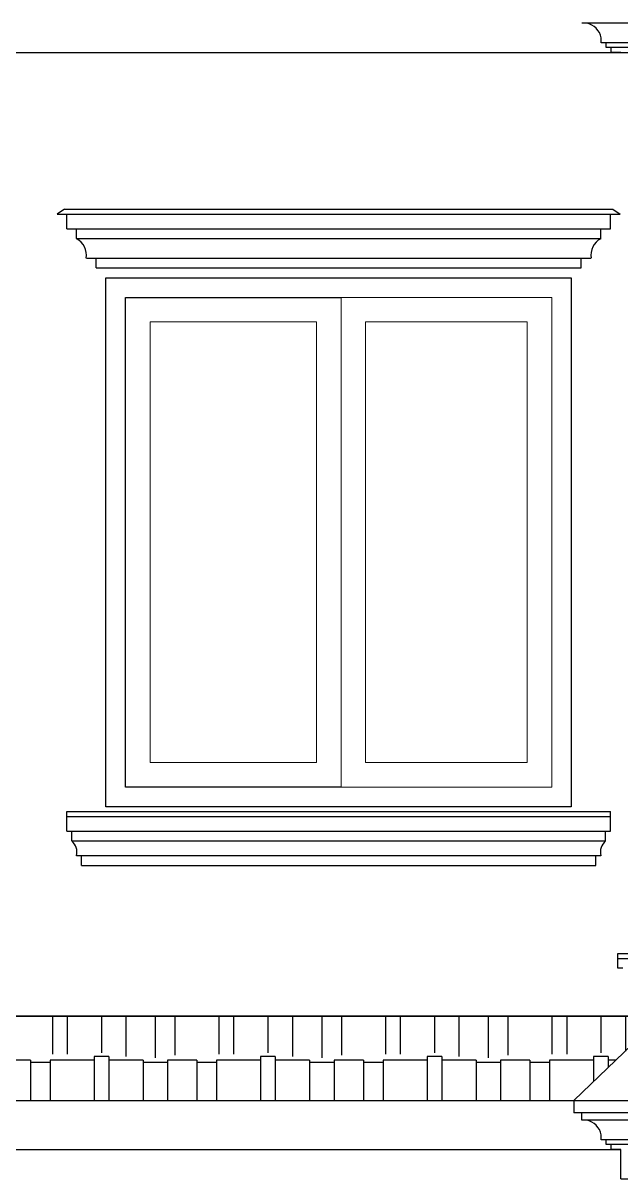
# Model space of a CAD drawing. Header units: inches. Extents: x 1397 to 20304, y -27267 to -746.
# Drawn here: x 13854.3 to 13915.3, y -23996.8 to -23878.8 of the extents above; entities that cross this region are included whole.
import ezdxf

# ---------------------------------------------------------------- set-up
doc = ezdxf.new("R2010")
doc.units = ezdxf.units.IN
doc.header["$LTSCALE"] = 17
doc.header["$MEASUREMENT"] = 0
for name, color, linetype, lineweight in [('25 BOT BAR', 12, 'Continuous', 25), ('ELEVATION', 7, 'Continuous', 25), ('WINDOW FRAME', 161, 'Continuous', 20)]:
    doc.layers.add(name, color=color, linetype=linetype, lineweight=lineweight)

msp = doc.modelspace()

# ---------------------------------------------------------------- hatches: boundary and pattern name
at = {"layer": '25 BOT BAR'}
h = msp.add_hatch(dxfattribs=at)
h.set_pattern_fill('AR-RSHKE', color=8, scale=0.5, angle=180)
h.set_pattern_definition([(180, (0, -2672.648), (-12.75, -6), [3, -2.5, 3.5, -1.5, 4.5, -2]), (180, (-3, -2672.898), (-12.75, -6), [2.5, -9.5, 2, -3]), (180, (-9, -2672.273), (-12.75, -6), [1.5, -15.5]), (270, (0, -2672.6483), (4.25, -6), [5.75, -18.25]), (270, (-3, -2672.6483), (4.25, -6), [5.625, -18.375]), (270, (-5.5, -2672.6483), (4.25, -6), [5.25, -18.75]), (270, (-9, -2672.2733), (4.25, -6), [5.75, -18.25]), (270, (-10.5, -2672.2733), (4.25, -6), [5.75, -18.25]), (270, (-15, -2672.6483), (4.25, -6), [5.5, -18.5])])
h.paths.add_polyline_path([(13910.48, -23988.76), (13916.48, -23983.01), (13916.48, -23980.13), (13841.23, -23980.13), (13841.23, -23988.76)])

# ---------------------------------------------------------------- linework, layer by layer
for p, q in [((14068.92, -23878.76), (13911.29, -23878.76)), ((13913.29, -23880.76), (13913.29, -23880.26)), ((14067.42, -23880.76), (13913.29, -23880.76)), ((13913.79, -23881.26), (13913.79, -23880.76)), ((13841.23, -23881.76), (14086.97, -23881.76)), ((13841.23, -23881.76), (13915.29, -23881.76)), ((14066.92, -23881.26), (13913.79, -23881.26)), ((13914.29, -23881.76), (13914.29, -23881.26)), ((13915.29, -23881.76), (13914.29, -23881.76)), ((13858.47, -23897.76), (13857.72, -23898.26)), ((13857.72, -23898.26), (13915.23, -23898.26)), ((13858.47, -23897.76), (13914.48, -23897.76)), ((13858.72, -23899.76), (13858.72, -23898.26)), ((13914.23, -23899.76), (13914.23, -23898.26)), ((13914.48, -23897.76), (13915.23, -23898.26)), ((13858.72, -23899.76), (13914.23, -23899.76)), ((13859.72, -23900.76), (13859.72, -23899.76)), ((13913.23, -23900.76), (13913.23, -23899.76)), ((13859.72, -23900.76), (13913.23, -23900.76)), ((13860.72, -23902.76), (13912.23, -23902.76)), ((13861.72, -23903.76), (13861.72, -23902.76)), ((13911.23, -23903.76), (13911.23, -23902.76)), ((13861.72, -23903.76), (13911.23, -23903.76)), ((13858.72, -23959.26), (13914.23, -23959.26)), ((13858.72, -23961.26), (13858.72, -23959.26)), ((13858.72, -23959.76), (13914.23, -23959.76)), ((13914.23, -23961.26), (13914.23, -23959.26)), ((13858.72, -23961.26), (13914.23, -23961.26)), ((13859.22, -23962.26), (13859.22, -23961.26)), ((13859.22, -23962.26), (13913.73, -23962.26)), ((13913.73, -23962.26), (13913.73, -23961.26)), ((13859.72, -23963.76), (13913.23, -23963.76)), ((13860.22, -23964.76), (13860.22, -23963.76)), ((13912.73, -23964.76), (13912.73, -23963.76)), ((13860.22, -23964.76), (13912.73, -23964.76)), ((13914.98, -23975.26), (13914.98, -23973.76)), ((13914.98, -23973.76), (13916.48, -23973.76)), ((13914.98, -23974.26), (14065.98, -23974.26)), ((13915.48, -23975.26), (13914.98, -23975.26)), ((13841.23, -23980.13), (13916.48, -23980.13)), ((13916.48, -23983.01), (13910.48, -23988.76)), ((13841.23, -23988.76), (14086.97, -23988.76)), ((13910.48, -23988.76), (13910.48, -23990.01)), ((14070.48, -23990.01), (13910.48, -23990.01)), ((13911.29, -23990.76), (13911.29, -23990.01)), ((14068.92, -23990.76), (13911.29, -23990.76)), ((13911.79, -23990.76), (13911.29, -23990.76)), ((13913.29, -23992.76), (13913.29, -23992.26)), ((14067.42, -23992.76), (13913.29, -23992.76)), ((13913.79, -23993.26), (13913.79, -23992.76)), ((13841.23, -23993.76), (13915.29, -23993.76)), ((14066.92, -23993.26), (13913.79, -23993.26)), ((13914.29, -23993.76), (13914.29, -23993.26)), ((13915.29, -23993.76), (13914.29, -23993.76)), ((13915.29, -23996.76), (13915.29, -23993.76)), ((13915.29, -23996.76), (14065.92, -23996.76))]:
    msp.add_line(p, q, dxfattribs=at)
for points in [[(13886.72, -23956.76), (13864.72, -23956.76), (13864.72, -23906.76), (13886.72, -23906.76)], [(13841.23, -23980.13), (13841.23, -23988.76), (13910.48, -23988.76), (13916.48, -23983.01), (13916.48, -23980.13), (13841.23, -23980.13)]]:
    msp.add_lwpolyline(points, dxfattribs=at)
for centre, radius, start, end in [((13911.39, -23880.66), 1.94, 11.7956, 78.2041), ((13858.8, -23902.47), 1.93, 351.2663, 61.8638), ((13914.15, -23902.47), 1.93, 118.1362, 188.7337), ((13858.28, -23963.41), 1.48, 346.2102, 50.6596), ((13914.67, -23963.41), 1.48, 129.3404, 193.7898), ((13911.39, -23992.66), 1.94, 11.7956, 78.2041)]:
    msp.add_arc(centre, radius, start, end, dxfattribs=at)
at = {"layer": 'ELEVATION', "linetype": 'Continuous'}
msp.add_lwpolyline([(13862.72, -23918.76), (13862.72, -23904.76), (13910.23, -23904.76), (13910.23, -23958.76), (13862.72, -23958.76), (13862.72, -23918.76)], dxfattribs=at)
at = {"layer": 'WINDOW FRAME'}
for p, q in [((13886.72, -23906.76), (13886.72, -23956.76)), ((13886.72, -23956.76), (13886.72, -23906.76))]:
    msp.add_line(p, q, dxfattribs=at)
for points in [[(13886.72, -23906.76), (13864.72, -23906.76), (13864.72, -23956.76), (13886.72, -23956.76)], [(13884.22, -23909.26), (13867.22, -23909.26), (13867.22, -23954.26), (13884.22, -23954.26)], [(13889.22, -23909.26), (13905.73, -23909.26), (13905.73, -23954.26), (13889.22, -23954.26)]]:
    msp.add_lwpolyline(points, close=True, dxfattribs=at)
msp.add_lwpolyline([(13886.72, -23906.76), (13908.23, -23906.76), (13908.23, -23956.76), (13886.72, -23956.76)], dxfattribs=at)

doc.saveas('drawing.dxf')
